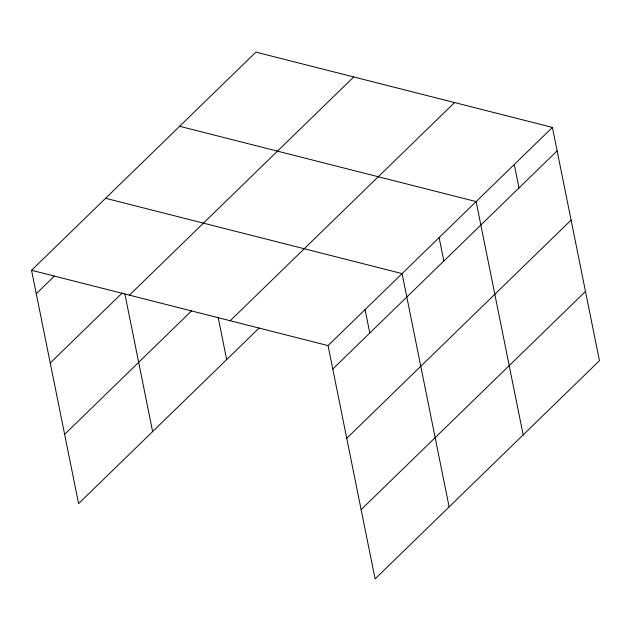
<?xml version="1.0" encoding="UTF-8"?>
<svg xmlns="http://www.w3.org/2000/svg" width="631" height="631" viewBox="0 0 631 631"><rect width="100%" height="100%" fill="white"/><g stroke="black" fill="none" stroke-linecap="round" stroke-linejoin="round"><path stroke-width="0.95" d="M259.16 327.994L78.591 503.593L31.55 270.297L255.91 52.113L552.409 127.407L599.45 360.703L375.09 578.887L328.049 345.591L552.409 127.407M36.275 293.73L54.44 276.07M50.243 362.983L122.185 293.021M129.394 295.142L353.754 76.958M64.63 434.341L191.753 310.712M230.205 320.745L454.565 102.561M332.774 369.032L557.134 150.848M346.742 438.285L571.102 220.101M361.129 509.635L585.489 291.451M179.63 126.295L476.129 201.589L523.17 434.885M105.59 198.292L402.089 273.594L449.13 506.89M31.55 270.297L328.049 345.591M514.265 164.502L518.997 187.935M439.105 237.595L443.838 261.029M365.073 309.592L369.798 333.034M218.137 317.267L226.671 359.591M124.859 293.88L152.631 431.588"/></g></svg>
